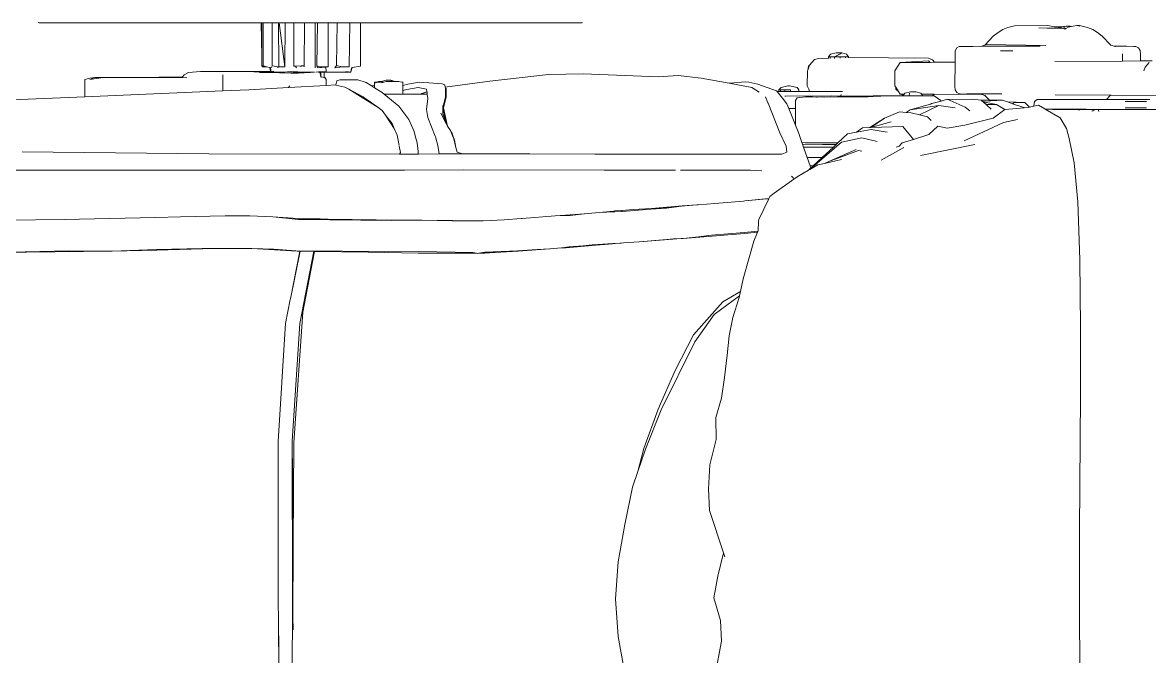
# Model space of a CAD drawing. Header units: metres. Extents: x 167 to 250, y 44 to 219.
# Drawn here: x 213.6885 to 214.1511, y 102.6591 to 102.9191 of the extents above; entities that cross this region are included whole.
import ezdxf

# ---------------------------------------------------------------- set-up
doc = ezdxf.new("R2010")
doc.units = ezdxf.units.M
doc.layers.add('muros', color=5, linetype='Continuous', lineweight=25)

# ---------------------------------------------------------------- blocks, each defined once
blk = doc.blocks.new('vrefrefrf')
at = {"color": 251, "lineweight": 5, "true_color": 0x636466}
for p, q in [((211.63647, 104.31991), (211.63647, 104.37923)), ((211.63057, 104.33661), (211.63044, 104.31286)), ((211.6161, 104.32518), (211.61607, 104.33011)), ((211.61167, 104.32501), (211.61067, 104.32441)), ((211.61167, 104.32501), (211.61346, 104.32522)), ((211.61346, 104.32522), (211.6161, 104.32518)), ((211.61615, 104.31771), (211.6161, 104.32518)), ((211.61677, 104.32881), (211.61877, 104.32711)), ((211.62027, 104.32661), (211.61877, 104.32711)), ((211.63227, 104.31088), (211.63227, 104.32911)), ((211.63307, 104.32771), (211.63307, 104.31881)), ((211.63577, 104.32771), (211.63577, 104.31881)), ((211.61002, 104.32245), (211.60987, 104.31931)), ((211.61002, 104.32245), (211.60989, 104.31537)), ((211.61002, 104.32245), (211.61005, 104.32327)), ((211.61005, 104.32327), (211.61067, 104.32441)), ((211.60987, 104.31931), (211.60989, 104.31537)), ((211.61307, 104.31771), (211.61615, 104.31771)), ((211.61634, 104.28919), (211.61615, 104.31771)), ((211.63647, 104.31991), (211.6362, 104.28501)), ((211.63647, 104.31991), (211.63647, 104.30738)), ((211.60575, 104.30916), (211.60939, 104.31266)), ((211.60986, 104.31398), (211.60939, 104.31266)), ((211.60939, 104.31266), (211.60958, 104.31284)), ((211.60987, 104.31402), (211.60986, 104.31398)), ((211.60989, 104.31537), (211.60987, 104.31426)), ((211.60987, 104.31426), (211.60989, 104.31416)), ((211.60989, 104.31411), (211.60987, 104.31408)), ((211.60987, 104.31402), (211.60987, 104.31408)), ((211.60989, 104.31416), (211.60989, 104.31411)), ((211.61002, 104.31464), (211.61002, 104.3146)), ((211.63044, 104.31286), (211.63032, 104.28946)), ((211.63044, 104.31286), (211.63054, 104.31253)), ((211.63054, 104.31253), (211.63227, 104.31088)), ((211.63227, 104.28181), (211.63227, 104.31088)), ((211.60294, 104.30514), (211.60416, 104.30718)), ((211.60416, 104.30718), (211.60575, 104.30916)), ((211.63647, 104.30738), (211.63732, 104.30772)), ((211.63647, 104.30738), (211.63647, 104.30602)), ((211.63699, 104.30516), (211.63647, 104.30602)), ((211.63647, 104.30602), (211.63647, 104.28831)), ((211.60207, 104.30296), (211.60127, 104.29961)), ((211.60294, 104.30514), (211.60207, 104.30296)), ((211.63699, 104.30516), (211.63712, 104.30477)), ((211.60127, 104.29851), (211.60127, 104.29961)), ((211.60127, 104.29961), (211.60159, 104.29956)), ((211.60127, 104.29961), (211.60158, 104.29934)), ((211.60147, 104.29691), (211.60127, 104.29851)), ((211.60147, 104.29691), (211.60163, 104.29625)), ((211.63682, 104.29939), (211.63693, 104.2994)), ((211.65877, 104.29736), (211.64857, 104.29526)), ((211.67517, 104.29896), (211.65877, 104.29736)), ((211.69947, 104.29976), (211.67517, 104.29896)), ((211.72767, 104.29996), (211.69947, 104.29976)), ((211.75617, 104.29996), (211.72767, 104.29996)), ((211.81307, 104.29966), (211.75617, 104.29996)), ((211.84157, 104.29966), (211.81307, 104.29966)), ((211.89857, 104.29976), (211.84157, 104.29966)), ((211.60163, 104.29625), (211.60147, 104.29571)), ((211.60147, 104.29571), (211.60147, 104.29391)), ((211.60147, 104.29391), (211.60207, 104.29151)), ((211.60147, 104.29391), (211.60187, 104.29191)), ((211.60163, 104.29625), (211.60197, 104.29491)), ((211.60187, 104.29191), (211.60207, 104.29091)), ((211.60187, 104.29191), (211.60187, 104.28891)), ((211.60197, 104.29491), (211.60256, 104.2939)), ((211.60207, 104.29301), (211.60256, 104.2939)), ((211.6027, 104.29367), (211.60207, 104.29301)), ((211.60237, 104.29211), (211.60277, 104.29351)), ((211.60237, 104.29069), (211.60237, 104.29211)), ((211.60256, 104.2939), (211.6027, 104.29367)), ((211.6027, 104.29367), (211.60277, 104.29351)), ((211.64447, 104.29416), (211.63997, 104.29156)), ((211.64857, 104.29526), (211.64447, 104.29416)), ((211.60187, 104.28891), (211.60127, 104.28628)), ((211.60207, 104.29091), (211.60237, 104.29069)), ((211.60237, 104.28601), (211.60237, 104.29069)), ((211.63634, 104.28526), (211.63997, 104.29156)), ((211.63634, 104.28526), (211.63647, 104.28831)), ((211.60127, 104.28628), (211.60145, 104.2723)), ((211.60227, 104.28261), (211.60237, 104.28601)), ((211.60927, 104.26031), (211.60956, 104.28545)), ((211.60987, 104.28311), (211.60987, 104.25921)), ((211.63467, 104.28236), (211.6362, 104.28501)), ((211.6362, 104.28501), (211.63634, 104.28526)), ((211.63307, 104.28071), (211.63227, 104.28181)), ((211.63307, 104.28071), (211.63497, 104.28041)), ((211.63357, 104.27661), (211.6355, 104.27859)), ((211.63508, 104.28047), (211.63467, 104.28236)), ((211.63497, 104.28041), (211.63508, 104.28047)), ((211.6355, 104.27859), (211.63508, 104.28047)), ((211.63557, 104.27826), (211.6355, 104.27859)), ((211.63574, 104.27638), (211.63557, 104.27826)), ((211.63357, 104.27661), (211.63326, 104.26934)), ((211.63367, 104.27211), (211.63357, 104.27661)), ((211.63567, 104.27626), (211.63403, 104.27155)), ((211.63567, 104.27626), (211.63574, 104.27638)), ((211.63647, 104.26836), (211.63574, 104.27638)), ((211.64187, 104.26766), (211.64067, 104.27366)), ((211.60145, 104.2723), (211.60212, 104.26951)), ((211.60212, 104.26951), (211.60295, 104.26745)), ((211.61191, 104.27159), (211.61179, 104.2664)), ((211.63326, 104.26934), (211.63257, 104.26736)), ((211.63403, 104.27155), (211.63326, 104.26934)), ((211.63403, 104.27155), (211.63367, 104.27211)), ((211.63437, 104.26476), (211.63651, 104.2683)), ((211.63647, 104.26836), (211.63651, 104.2683)), ((211.63651, 104.2683), (211.64007, 104.26346)), ((211.60295, 104.26745), (211.60415, 104.26545)), ((211.60575, 104.26345), (211.60415, 104.26545)), ((211.62988, 104.26705), (211.62989, 104.25597)), ((211.63257, 104.26736), (211.6325, 104.26189)), ((211.63257, 104.26736), (211.63287, 104.26256)), ((211.63322, 104.25919), (211.63437, 104.26476)), ((211.63437, 104.26476), (211.63437, 104.26066)), ((211.64187, 104.26766), (211.64957, 104.25116)), ((211.60939, 104.25998), (211.60575, 104.26345)), ((211.60927, 104.26031), (211.60939, 104.25998)), ((211.60939, 104.25998), (211.60989, 104.25857)), ((211.60989, 104.25857), (211.60987, 104.25921)), ((211.63015, 104.25884), (211.63004, 104.23859)), ((211.63007, 104.25861), (211.63015, 104.25884)), ((211.63015, 104.25884), (211.63053, 104.25992)), ((211.6325, 104.26189), (211.63053, 104.25992)), ((211.63053, 104.25992), (211.63067, 104.26031)), ((211.6325, 104.26189), (211.63244, 104.25705)), ((211.63295, 104.25884), (211.63257, 104.25836)), ((211.63287, 104.26256), (211.63295, 104.25884)), ((211.63322, 104.25919), (211.63295, 104.25884)), ((211.63467, 104.26076), (211.63322, 104.25919)), ((211.63437, 104.26066), (211.63322, 104.25919)), ((211.63467, 104.26076), (211.63637, 104.26256)), ((211.64307, 104.25156), (211.64007, 104.26346)), ((211.61005, 104.25483), (211.60989, 104.25857)), ((211.61005, 104.25483), (211.61004, 104.24999)), ((211.62989, 104.25597), (211.62989, 104.25544)), ((211.62989, 104.25544), (211.62989, 104.2524)), ((211.62992, 104.24958), (211.63007, 104.25861)), ((211.63217, 104.25426), (211.63244, 104.25705)), ((211.63227, 104.24626), (211.63217, 104.25426)), ((211.63244, 104.25705), (211.63257, 104.25836)), ((211.65567, 104.23286), (211.65107, 104.25576)), ((211.61004, 104.24999), (211.61001, 104.24958)), ((211.61007, 104.24911), (211.61001, 104.24958)), ((211.62987, 104.24911), (211.62992, 104.24958)), ((211.63217, 104.24416), (211.63547, 104.25166)), ((211.63547, 104.25166), (211.63707, 104.25366)), ((211.64307, 104.25156), (211.64427, 104.24406)), ((211.61067, 104.24811), (211.61007, 104.24911)), ((211.61179, 104.24749), (211.61067, 104.24811)), ((211.61179, 104.24749), (211.61662, 104.24743)), ((211.61662, 104.24743), (211.62679, 104.24731)), ((211.61667, 104.23874), (211.61662, 104.24743)), ((211.62679, 104.24731), (211.62827, 104.24751)), ((211.62927, 104.24811), (211.62827, 104.24751)), ((211.62987, 104.24911), (211.62927, 104.24811)), ((211.63227, 104.24626), (211.63217, 104.24416)), ((211.63477, 104.24066), (211.63577, 104.24746)), ((211.63077, 104.23864), (211.63272, 104.24147)), ((211.6329, 104.24157), (211.63217, 104.24416)), ((211.63272, 104.24147), (211.6329, 104.24157)), ((211.63385, 104.23818), (211.6329, 104.24157)), ((211.63657, 104.22856), (211.63477, 104.24066)), ((211.63477, 104.24066), (211.63869, 104.23253)), ((211.64347, 104.24016), (211.64427, 104.24406)), ((211.64347, 104.24016), (211.64697, 104.23646)), ((211.61487, 104.23621), (211.61468, 104.20271)), ((211.61487, 104.23621), (211.61567, 104.23791)), ((211.61567, 104.23791), (211.61667, 104.23874)), ((211.61607, 104.23621), (211.61669, 104.23691)), ((211.61677, 104.22441), (211.61607, 104.23621)), ((211.61669, 104.23691), (211.61667, 104.23874)), ((211.61677, 104.22441), (211.61669, 104.23691)), ((211.63004, 104.23823), (211.63002, 104.23336)), ((211.63004, 104.23859), (211.63076, 104.23791)), ((211.63004, 104.23859), (211.63004, 104.23823)), ((211.63004, 104.23823), (211.63076, 104.23791)), ((211.63074, 104.23389), (211.63076, 104.23791)), ((211.63076, 104.23791), (211.63077, 104.23864)), ((211.63387, 104.23756), (211.63385, 104.23818)), ((211.63415, 104.23713), (211.63385, 104.23818)), ((211.63415, 104.23713), (211.63387, 104.23756)), ((211.63657, 104.22856), (211.63415, 104.23713)), ((211.63947, 104.23586), (211.63869, 104.23253)), ((211.63947, 104.23586), (211.64107, 104.23736)), ((211.64898, 104.23001), (211.64697, 104.23646)), ((211.62967, 104.23311), (211.62907, 104.23101)), ((211.62907, 104.22871), (211.62907, 104.23101)), ((211.63002, 104.23336), (211.62967, 104.23311)), ((211.6307, 104.23386), (211.63002, 104.23336)), ((211.63074, 104.23389), (211.6307, 104.23386)), ((211.63071, 104.22814), (211.6307, 104.23386)), ((211.63869, 104.23253), (211.63787, 104.22906)), ((211.62907, 104.22871), (211.62967, 104.22631)), ((211.62967, 104.22831), (211.63071, 104.22814)), ((211.62967, 104.22631), (211.62998, 104.22608)), ((211.62998, 104.22608), (211.62996, 104.22498)), ((211.63054, 104.22567), (211.62996, 104.22498)), ((211.62998, 104.22608), (211.63054, 104.22567)), ((211.63054, 104.22567), (211.63067, 104.22558)), ((211.6307, 104.22555), (211.63071, 104.22814)), ((211.63657, 104.22856), (211.63765, 104.22692)), ((211.63765, 104.22692), (211.63737, 104.22416)), ((211.63787, 104.22906), (211.63765, 104.22692)), ((211.64898, 104.23001), (211.64357, 104.22546)), ((211.65047, 104.22526), (211.64898, 104.23001)), ((211.65767, 104.21636), (211.65237, 104.22596)), ((211.62027, 104.22211), (211.61677, 104.22441)), ((211.62027, 104.22211), (211.62647, 104.22211)), ((211.62647, 104.22211), (211.62715, 104.22255)), ((211.62715, 104.22255), (211.62888, 104.22369)), ((211.62797, 104.22261), (211.62715, 104.22255)), ((211.62888, 104.22369), (211.62797, 104.22261)), ((211.62888, 104.22369), (211.62997, 104.22441)), ((211.62996, 104.22498), (211.62997, 104.22441)), ((211.63067, 104.22558), (211.63067, 104.21861)), ((211.63067, 104.22558), (211.6307, 104.22555)), ((211.63067, 104.21861), (211.6307, 104.22555)), ((211.64007, 104.21776), (211.63737, 104.22416)), ((211.64357, 104.22546), (211.64404, 104.21211)), ((211.65047, 104.22526), (211.65177, 104.22396)), ((211.65227, 104.22276), (211.65177, 104.22396)), ((211.63089, 104.21629), (211.63067, 104.21861)), ((211.63067, 104.21861), (211.63067, 104.21301)), ((211.63106, 104.21302), (211.63089, 104.21629)), ((211.64007, 104.21776), (211.64404, 104.21211)), ((211.64406, 104.21165), (211.64007, 104.21776)), ((211.64157, 104.22066), (211.64404, 104.21211)), ((211.64597, 104.21886), (211.64487, 104.21216)), ((211.63067, 104.21301), (211.63084, 104.21002)), ((211.63106, 104.21302), (211.63097, 104.21302)), ((211.63117, 104.21091), (211.63106, 104.21302)), ((211.64404, 104.21211), (211.64406, 104.21165)), ((211.64406, 104.21165), (211.64417, 104.20856)), ((211.64487, 104.21216), (211.64598, 104.20607)), ((211.64987, 104.21476), (211.64827, 104.20836)), ((211.63084, 104.21002), (211.6308, 104.20235)), ((211.63084, 104.21002), (211.63097, 104.20791)), ((211.63086, 104.20268), (211.63097, 104.20791)), ((211.63117, 104.21091), (211.63117, 104.20261)), ((211.64598, 104.20607), (211.64417, 104.20856)), ((211.65017, 104.19976), (211.64827, 104.20836)), ((211.65367, 104.20696), (211.65387, 104.20836)), ((211.65367, 104.20696), (211.65817, 104.19446)), ((211.61437, 104.20271), (211.61327, 104.20191)), ((211.61437, 104.20141), (211.61437, 104.20271)), ((211.61468, 104.20271), (211.61437, 104.20271)), ((211.61477, 104.20271), (211.61468, 104.20271)), ((211.6308, 104.20235), (211.63079, 104.19941)), ((211.63086, 104.20268), (211.63117, 104.20261)), ((211.63086, 104.20268), (211.63086, 104.20108)), ((211.63117, 104.19811), (211.63117, 104.20261)), ((211.64598, 104.20607), (211.64667, 104.20226)), ((211.65047, 104.19819), (211.64667, 104.20226)), ((211.65817, 104.19446), (211.65317, 104.20596)), ((211.61327, 104.20191), (211.61267, 104.19991)), ((211.61437, 104.19681), (211.61267, 104.19991)), ((211.61267, 104.19991), (211.61327, 104.19911)), ((211.61267, 104.19991), (211.61267, 104.19751)), ((211.61327, 104.19511), (211.61267, 104.19751)), ((211.61437, 104.19681), (211.61327, 104.19911)), ((211.61437, 104.19921), (211.61437, 104.20141)), ((211.61437, 104.20141), (211.61485, 104.20141)), ((211.61437, 104.19681), (211.61437, 104.19921)), ((211.61494, 104.19921), (211.61437, 104.19921)), ((211.62897, 104.20021), (211.62897, 104.18647)), ((211.63079, 104.19941), (211.63017, 104.19961)), ((211.63079, 104.19941), (211.63076, 104.19554)), ((211.63079, 104.19941), (211.63086, 104.20108)), ((211.63117, 104.19811), (211.63121, 104.19277)), ((211.66163, 104.18644), (211.65017, 104.19976)), ((211.65107, 104.19754), (211.65047, 104.19819)), ((211.65047, 104.19819), (211.65047, 104.18619)), ((211.65108, 104.19573), (211.65107, 104.19754)), ((211.65204, 104.1965), (211.65107, 104.19754)), ((211.65904, 104.19266), (211.65747, 104.19976)), ((211.61437, 104.19431), (211.61327, 104.19511)), ((211.61437, 104.19501), (211.61437, 104.19681)), ((211.61437, 104.19681), (211.61503, 104.19681)), ((211.61437, 104.19431), (211.61437, 104.19501)), ((211.61437, 104.19501), (211.61507, 104.19501)), ((211.61496, 104.19431), (211.61437, 104.19431)), ((211.61496, 104.19431), (211.61517, 104.18951)), ((211.61505, 104.19431), (211.61496, 104.19431)), ((211.63076, 104.19554), (211.6308, 104.17638)), ((211.63076, 104.19554), (211.63084, 104.19536)), ((211.63119, 104.19191), (211.63121, 104.19277)), ((211.65108, 104.19573), (211.65107, 104.19178)), ((211.65217, 104.19251), (211.65204, 104.1965)), ((211.65217, 104.19637), (211.65204, 104.1965)), ((211.65217, 104.19637), (211.65217, 104.19251)), ((211.65661, 104.19161), (211.65217, 104.19637)), ((211.65817, 104.19446), (211.65904, 104.19266)), ((211.65967, 104.18986), (211.65904, 104.19266)), ((211.61517, 104.18951), (211.61547, 104.18841)), ((211.61787, 104.18631), (211.61547, 104.18841)), ((211.63117, 104.18761), (211.63124, 104.18929)), ((211.63119, 104.19191), (211.63124, 104.18961)), ((211.63124, 104.18936), (211.63124, 104.18961)), ((211.63124, 104.18936), (211.63124, 104.18929)), ((211.65099, 104.18344), (211.65107, 104.19178)), ((211.65217, 104.19251), (211.65217, 104.18385)), ((211.65661, 104.19161), (211.65663, 104.18542)), ((211.65992, 104.18807), (211.65661, 104.19161)), ((211.65967, 104.18986), (211.66163, 104.18644)), ((211.66006, 104.18661), (211.65992, 104.18807)), ((211.66095, 104.18697), (211.65992, 104.18807)), ((211.61997, 104.18561), (211.61787, 104.18631)), ((211.61827, 104.18591), (211.61787, 104.18631)), ((211.61997, 104.18561), (211.61827, 104.18591)), ((211.61997, 104.18561), (211.62027, 104.18551)), ((211.62657, 104.18531), (211.62027, 104.18551)), ((211.62797, 104.18601), (211.62657, 104.18531)), ((211.62877, 104.18631), (211.62797, 104.18601)), ((211.62897, 104.18647), (211.62877, 104.18631)), ((211.62897, 104.18191), (211.62897, 104.18647)), ((211.63118, 104.18716), (211.63117, 104.18761)), ((211.63118, 104.18716), (211.63117, 104.18653)), ((211.63117, 104.18461), (211.63117, 104.18653)), ((211.63157, 104.18114), (211.63117, 104.18461)), ((211.6503, 104.1832), (211.64647, 104.18186)), ((211.65046, 104.1845), (211.6503, 104.1832)), ((211.65099, 104.18344), (211.6503, 104.1832)), ((211.65047, 104.18619), (211.65046, 104.1845)), ((211.65217, 104.18385), (211.65099, 104.18344)), ((211.65663, 104.18542), (211.65217, 104.18385)), ((211.66006, 104.18661), (211.65663, 104.18542)), ((211.66017, 104.18666), (211.66006, 104.18661)), ((211.66095, 104.18697), (211.66017, 104.18666)), ((211.66193, 104.18593), (211.66095, 104.18697)), ((211.66163, 104.18644), (211.66193, 104.18593)), ((211.66193, 104.18593), (211.66467, 104.18116)), ((211.62717, 104.18111), (211.62657, 104.17801)), ((211.62827, 104.18191), (211.62717, 104.18111)), ((211.62827, 104.18191), (211.62897, 104.18191)), ((211.62827, 104.17601), (211.62827, 104.17841)), ((211.62827, 104.17841), (211.62897, 104.17841)), ((211.62897, 104.18191), (211.62897, 104.17841)), ((211.62897, 104.17841), (211.62897, 104.17601)), ((211.63267, 104.18051), (211.63157, 104.18114)), ((211.63267, 104.18051), (211.63601, 104.18049)), ((211.63601, 104.18049), (211.63603, 104.17765)), ((211.63601, 104.18049), (211.64296, 104.18044)), ((211.64296, 104.18044), (211.63603, 104.17765)), ((211.64647, 104.18186), (211.64296, 104.18044)), ((211.66507, 104.17956), (211.66441, 104.17883)), ((211.66569, 104.17972), (211.66467, 104.18116)), ((211.66507, 104.17956), (211.66569, 104.17972)), ((211.67157, 104.17146), (211.66569, 104.17972)), ((211.62657, 104.17801), (211.62657, 104.17731)), ((211.62657, 104.17731), (211.62717, 104.17441)), ((211.62717, 104.17441), (211.62827, 104.17351)), ((211.62827, 104.17421), (211.62827, 104.17601)), ((211.62827, 104.17601), (211.62897, 104.17601)), ((211.62827, 104.17351), (211.62827, 104.17421)), ((211.62897, 104.17421), (211.62827, 104.17421)), ((211.62897, 104.17421), (211.62897, 104.17601)), ((211.63172, 104.17498), (211.62897, 104.17278)), ((211.62897, 104.17351), (211.62897, 104.17421)), ((211.63081, 104.17601), (211.6308, 104.17638)), ((211.63407, 104.17686), (211.63172, 104.17498)), ((211.64627, 104.17396), (211.63384, 104.16905)), ((211.63603, 104.17765), (211.63407, 104.17686)), ((211.65187, 104.17656), (211.64627, 104.17396)), ((211.65427, 104.17686), (211.65187, 104.17656)), ((211.65517, 104.17476), (211.65427, 104.17686)), ((211.65517, 104.17476), (211.65517, 104.16743)), ((211.62857, 104.17246), (211.62587, 104.16466)), ((211.62897, 104.17351), (211.62827, 104.17351)), ((211.62897, 104.17278), (211.62857, 104.17246)), ((211.62897, 104.17351), (211.62897, 104.17278)), ((211.63361, 104.1689), (211.63378, 104.16901)), ((211.63378, 104.16901), (211.63384, 104.16905)), ((211.67297, 104.16966), (211.67157, 104.17146)), ((211.67376, 104.16928), (211.67297, 104.16966)), ((211.67477, 104.15921), (211.67376, 104.16928)), ((211.67382, 104.16925), (211.67376, 104.16928)), ((211.67382, 104.16925), (211.67407, 104.16691)), ((211.68257, 104.16506), (211.67382, 104.16925)), ((211.62497, 104.16086), (211.62587, 104.16466)), ((211.62925, 104.16522), (211.62727, 104.16221)), ((211.63361, 104.1689), (211.63107, 104.16796)), ((211.65513, 104.16732), (211.65517, 104.16743)), ((211.65513, 104.16732), (211.65517, 104.16206)), ((211.66187, 104.16156), (211.66215, 104.1664)), ((211.67407, 104.16691), (211.67477, 104.15921)), ((211.68257, 104.16506), (211.68334, 104.16501)), ((211.68334, 104.16501), (211.68737, 104.16476)), ((211.68737, 104.16476), (211.68742, 104.16474)), ((211.68797, 104.15901), (211.68742, 104.16474)), ((211.68742, 104.16474), (211.68792, 104.16454)), ((211.68792, 104.16454), (211.68847, 104.15911)), ((211.68792, 104.16454), (211.69167, 104.16306)), ((211.62487, 104.15956), (211.62497, 104.16086)), ((211.62547, 104.15296), (211.62487, 104.15956)), ((211.62548, 104.15269), (211.62727, 104.16221)), ((211.65517, 104.16206), (211.65517, 104.09626)), ((211.66187, 104.16156), (211.66187, 104.13231)), ((211.69167, 104.16306), (211.69907, 104.16086)), ((211.69907, 104.16086), (211.70747, 104.15846)), ((211.67481, 104.15872), (211.67477, 104.15921)), ((211.67481, 104.15872), (211.67587, 104.14661)), ((211.68907, 104.14521), (211.68797, 104.15901)), ((211.68847, 104.15911), (211.68957, 104.14551)), ((211.70747, 104.15846), (211.71266, 104.15739)), ((211.71266, 104.15739), (211.71707, 104.15001)), ((211.71266, 104.15739), (211.71448, 104.15702)), ((211.72237, 104.14641), (211.71448, 104.15702)), ((211.71448, 104.15702), (211.71527, 104.15686)), ((211.71527, 104.15686), (211.72357, 104.15416)), ((211.62327, 104.14091), (211.62548, 104.15269)), ((211.62547, 104.15296), (211.62548, 104.15269)), ((211.72357, 104.15416), (211.73127, 104.15266)), ((211.73127, 104.15266), (211.73947, 104.15176)), ((211.73947, 104.15176), (211.74877, 104.15066)), ((211.74877, 104.15066), (211.75747, 104.14946)), ((211.82226, 104.15029), (211.80457, 104.14436)), ((211.82397, 104.15086), (211.82226, 104.15029)), ((211.82226, 104.15029), (211.83197, 104.14796)), ((211.67587, 104.14661), (211.67637, 104.13971)), ((211.68957, 104.14551), (211.69047, 104.13331)), ((211.73087, 104.13771), (211.71707, 104.15001)), ((211.72237, 104.14641), (211.73377, 104.13831)), ((211.75747, 104.14946), (211.76547, 104.14706)), ((211.76547, 104.14706), (211.77477, 104.14726)), ((211.77477, 104.14726), (211.78537, 104.14456)), ((211.83197, 104.14796), (211.84107, 104.14626)), ((211.84107, 104.14626), (211.85067, 104.14896)), ((211.85067, 104.14896), (211.85927, 104.14946)), ((211.85927, 104.14946), (211.86897, 104.14756)), ((211.62214, 104.13127), (211.62327, 104.14091)), ((211.68977, 104.13981), (211.68907, 104.14521)), ((211.78537, 104.14456), (211.79537, 104.14396)), ((211.79537, 104.14396), (211.80457, 104.14436)), ((211.67637, 104.13971), (211.67642, 104.1391)), ((211.67687, 104.13291), (211.67642, 104.1391)), ((211.67642, 104.1391), (211.67697, 104.13261)), ((211.69047, 104.13331), (211.68977, 104.13981)), ((211.74587, 104.13001), (211.73087, 104.13771)), ((211.73377, 104.13831), (211.76237, 104.12411)), ((211.62277, 104.12281), (211.62214, 104.13127)), ((211.67787, 104.12011), (211.67687, 104.13291)), ((211.67697, 104.13261), (211.67777, 104.12631)), ((211.67697, 104.13261), (211.67817, 104.11981)), ((211.69047, 104.13331), (211.69053, 104.13246)), ((211.69053, 104.13246), (211.6919, 104.1149)), ((211.69067, 104.12921), (211.69053, 104.13246)), ((211.66187, 104.10026), (211.66187, 104.13016)), ((211.69087, 104.12651), (211.69067, 104.12921)), ((211.69087, 104.12651), (211.69187, 104.11491)), ((211.76207, 104.12281), (211.74587, 104.13001)), ((211.62277, 104.12281), (211.6215, 104.09138)), ((211.67777, 104.12631), (211.67817, 104.11981)), ((211.77857, 104.11691), (211.76207, 104.12281)), ((211.77877, 104.11751), (211.76237, 104.12411)), ((211.67837, 104.11241), (211.67787, 104.12011)), ((211.67817, 104.11981), (211.67913, 104.10775)), ((211.77877, 104.11751), (211.78822, 104.11429)), ((211.67876, 104.10776), (211.67837, 104.11241)), ((211.69187, 104.11491), (211.69237, 104.10831)), ((211.6919, 104.1149), (211.69237, 104.10831)), ((211.78822, 104.11429), (211.77857, 104.11691)), ((211.78822, 104.11429), (211.79467, 104.11211)), ((211.67876, 104.10776), (211.67873, 104.10777)), ((211.67874, 104.1076), (211.67876, 104.10776)), ((211.67914, 104.10757), (211.67874, 104.1076)), ((211.67897, 104.10471), (211.67874, 104.1076)), ((211.67876, 104.10776), (211.67913, 104.10775)), ((211.67913, 104.10775), (211.67914, 104.10757)), ((211.67914, 104.10757), (211.67937, 104.10471)), ((211.69237, 104.10831), (211.69243, 104.1074)), ((211.79467, 104.11211), (211.81037, 104.10891)), ((211.82597, 104.10611), (211.81037, 104.10891)), ((211.85727, 104.10611), (211.87287, 104.10891)), ((211.67901, 104.1042), (211.67897, 104.10471)), ((211.67957, 104.09811), (211.67901, 104.1042)), ((211.67937, 104.10471), (211.67938, 104.10421)), ((211.67938, 104.10421), (211.67957, 104.09811)), ((211.69243, 104.1074), (211.69248, 104.1074)), ((211.69243, 104.1074), (211.69253, 104.10673)), ((211.69247, 104.10674), (211.69243, 104.1074)), ((211.69253, 104.10673), (211.69247, 104.10674)), ((211.6926, 104.10484), (211.69247, 104.10674)), ((211.69253, 104.10673), (211.69267, 104.10484)), ((211.69267, 104.10381), (211.6926, 104.10484)), ((211.69267, 104.10484), (211.69276, 104.1037)), ((211.69297, 104.09761), (211.69267, 104.10381)), ((211.69276, 104.1037), (211.69346, 104.09521)), ((211.84157, 104.10491), (211.82597, 104.10611)), ((211.85727, 104.10611), (211.84157, 104.10491)), ((211.66187, 104.10026), (211.66167, 104.04136)), ((211.68017, 104.09201), (211.67957, 104.09811)), ((211.65497, 104.06906), (211.65517, 104.09626)), ((211.6932, 104.09521), (211.69297, 104.09761)), ((211.69346, 104.09521), (211.6932, 104.09521)), ((211.69321, 104.09516), (211.6932, 104.09521)), ((211.69321, 104.09516), (211.69346, 104.09516)), ((211.69357, 104.09141), (211.69321, 104.09516)), ((211.69346, 104.09521), (211.69346, 104.09516)), ((211.69346, 104.09516), (211.69436, 104.08409)), ((211.59997, 104.09116), (211.60007, 104.09086)), ((211.60007, 104.09086), (211.60007, 104.09046)), ((211.60007, 104.09046), (211.60017, 104.08986)), ((211.60007, 104.08656), (211.60007, 104.09046)), ((211.60017, 104.08986), (211.60017, 104.08306)), ((211.6215, 104.09138), (211.62177, 104.07691)), ((211.6802, 104.0919), (211.68017, 104.09201)), ((211.6802, 104.0919), (211.68087, 104.08591)), ((211.68057, 104.08601), (211.6802, 104.0919)), ((211.69436, 104.08409), (211.69357, 104.09141)), ((211.69357, 104.09141), (211.69397, 104.08541)), ((211.60007, 104.08656), (211.60017, 104.08306)), ((211.60007, 104.08656), (211.60007, 104.07846)), ((211.68097, 104.07971), (211.68057, 104.08601)), ((211.68087, 104.08591), (211.68107, 104.07961)), ((211.69445, 104.08256), (211.69397, 104.08541)), ((211.69436, 104.08409), (211.69439, 104.08383)), ((211.60017, 104.08306), (211.60017, 104.07896)), ((211.68206, 104.06585), (211.68097, 104.07971)), ((211.68107, 104.07961), (211.68206, 104.06585)), ((211.69439, 104.08379), (211.69439, 104.08383)), ((211.69445, 104.08256), (211.69439, 104.08379)), ((211.69449, 104.08234), (211.69445, 104.08256)), ((211.69449, 104.08234), (211.69484, 104.07745)), ((211.60017, 104.07896), (211.60007, 104.07846)), ((211.60007, 104.07496), (211.60007, 104.07846)), ((211.60007, 104.07216), (211.60007, 104.07496)), ((211.60007, 104.07496), (211.60017, 104.07286)), ((211.60017, 104.07286), (211.60017, 104.07896)), ((211.62177, 104.07691), (211.62457, 104.05231)), ((211.69507, 104.07211), (211.69484, 104.07745)), ((211.69484, 104.07745), (211.69577, 104.06421)), ((211.60007, 104.06996), (211.60007, 104.07216)), ((211.60017, 104.07186), (211.60007, 104.07216)), ((211.60007, 104.06996), (211.60012, 104.07104)), ((211.60008, 104.06953), (211.60007, 104.06996)), ((211.60012, 104.07104), (211.60014, 104.07179)), ((211.60017, 104.07086), (211.60012, 104.07104)), ((211.60014, 104.07179), (211.60017, 104.07186)), ((211.60016, 104.07248), (211.60017, 104.07286)), ((211.60016, 104.07248), (211.60017, 104.07186)), ((211.60017, 104.06936), (211.60017, 104.07086)), ((211.69567, 104.06381), (211.69507, 104.07211)), ((211.60007, 104.06916), (211.60008, 104.06933)), ((211.60007, 104.06916), (211.60013, 104.06929)), ((211.60008, 104.06907), (211.60007, 104.06916)), ((211.60007, 104.06896), (211.60008, 104.06907)), ((211.60009, 104.06869), (211.60007, 104.06896)), ((211.60007, 104.06486), (211.60009, 104.06869)), ((211.60008, 104.06933), (211.60008, 104.06953)), ((211.60009, 104.06869), (211.60017, 104.06606)), ((211.60017, 104.06936), (211.60013, 104.06929)), ((211.60017, 104.06846), (211.60013, 104.06929)), ((211.60017, 104.06606), (211.60017, 104.06846)), ((211.60017, 104.05696), (211.60017, 104.06606)), ((211.65497, 104.04076), (211.65497, 104.06906)), ((211.68207, 104.06541), (211.68206, 104.06585)), ((211.68267, 104.05831), (211.68207, 104.06541)), ((211.60007, 104.06486), (211.60007, 104.06006)), ((211.69627, 104.05011), (211.69567, 104.06381)), ((211.69625, 104.05688), (211.69567, 104.06381)), ((211.69577, 104.06421), (211.69625, 104.05688)), ((211.60007, 104.06006), (211.60017, 104.05696)), ((211.60007, 104.05016), (211.60007, 104.06006)), ((211.60017, 104.05516), (211.60017, 104.05696)), ((211.68267, 104.05831), (211.68307, 104.04941)), ((211.69625, 104.05688), (211.69627, 104.05653)), ((211.69627, 104.05011), (211.69627, 104.05653)), ((211.69627, 104.05653), (211.69668, 104.05022)), ((211.60007, 104.05016), (211.60017, 104.05356)), ((211.60017, 104.05436), (211.60015, 104.05392)), ((211.60015, 104.05392), (211.60017, 104.05356)), ((211.60017, 104.05494), (211.60017, 104.05516)), ((211.60017, 104.05436), (211.60017, 104.05494)), ((211.60017, 104.05356), (211.60017, 104.03636)), ((211.62713, 104.03355), (211.62457, 104.05231)), ((211.60007, 104.04206), (211.60007, 104.05016)), ((211.68287, 104.02371), (211.68307, 104.04941)), ((211.68307, 104.04941), (211.68307, 104.03651)), ((211.69668, 104.04763), (211.69627, 104.05011)), ((211.69637, 104.04521), (211.69668, 104.04669)), ((211.69668, 104.05022), (211.69668, 104.04763)), ((211.69677, 104.04711), (211.69668, 104.04763)), ((211.69668, 104.04669), (211.69677, 104.04711)), ((211.69668, 104.04669), (211.6967, 104.0222)), ((211.60007, 104.04206), (211.60017, 104.03636)), ((211.60007, 104.04206), (211.60007, 104.01986)), ((211.66187, 104.01646), (211.66167, 104.04136)), ((211.69598, 104.02255), (211.69637, 104.04521)), ((211.64564, 104.03591), (211.64771, 104.03676)), ((211.64647, 104.03651), (211.64771, 104.03692)), ((211.64771, 104.03692), (211.6493, 104.03744)), ((211.64771, 104.03676), (211.64817, 104.03696)), ((211.65241, 104.03807), (211.64817, 104.03696)), ((211.6493, 104.03744), (211.65241, 104.03807)), ((211.65427, 104.03856), (211.65241, 104.03807)), ((211.65497, 104.04076), (211.65427, 104.03856)), ((211.65497, 104.03826), (211.65497, 104.04076)), ((211.65497, 104.03826), (211.65503, 104.03105)), ((211.60017, 104.02796), (211.60017, 104.03636)), ((211.62567, 104.03226), (211.62537, 104.02866)), ((211.62567, 104.03226), (211.62607, 104.03336)), ((211.62607, 104.03336), (211.62713, 104.03355)), ((211.62713, 104.03355), (211.62767, 104.03366)), ((211.62767, 104.03391), (211.62994, 104.03393)), ((211.62767, 104.03366), (211.62767, 104.03391)), ((211.62994, 104.03366), (211.62767, 104.03366)), ((211.62994, 104.03393), (211.63107, 104.03394)), ((211.62994, 104.03366), (211.62994, 104.03393)), ((211.63107, 104.03366), (211.62994, 104.03366)), ((211.63107, 104.03394), (211.63577, 104.03281)), ((211.63577, 104.03256), (211.63107, 104.03366)), ((211.63477, 104.03256), (211.63577, 104.03256)), ((211.63577, 104.03281), (211.64339, 104.03457)), ((211.64257, 104.03406), (211.63577, 104.03256)), ((211.63577, 104.03256), (211.63827, 104.03256)), ((211.63797, 104.03166), (211.64257, 104.03406)), ((211.63827, 104.03256), (211.64257, 104.03406)), ((211.64257, 104.03406), (211.64339, 104.03457)), ((211.64339, 104.03457), (211.64527, 104.03576)), ((211.64527, 104.03576), (211.64564, 104.03591)), ((211.64564, 104.03591), (211.64647, 104.03651)), ((211.68307, 104.03651), (211.68287, 104.02371)), ((211.60007, 104.01986), (211.60017, 104.02796)), ((211.60017, 104.00856), (211.60017, 104.02796)), ((211.62497, 104.02256), (211.62537, 104.02866)), ((211.63977, 104.02626), (211.64763, 104.02936)), ((211.64763, 104.02936), (211.64787, 104.02946)), ((211.64787, 104.02946), (211.65147, 104.03046)), ((211.65147, 104.03046), (211.65503, 104.03105)), ((211.65503, 104.03105), (211.65511, 104.02233)), ((211.62497, 104.02256), (211.62587, 104.01786)), ((211.62717, 104.02216), (211.62787, 104.02576)), ((211.62787, 104.02576), (211.62902, 104.0259)), ((211.62902, 104.0259), (211.6291, 104.02591)), ((211.62902, 104.0259), (211.62977, 104.02376)), ((211.6291, 104.02591), (211.62997, 104.02603)), ((211.62977, 104.02401), (211.6291, 104.02591)), ((211.62998, 104.02353), (211.62977, 104.02401)), ((211.62977, 104.02376), (211.62998, 104.02328)), ((211.62997, 104.02603), (211.63177, 104.02626)), ((211.62998, 104.02353), (211.62997, 104.02603)), ((211.62998, 104.02328), (211.62998, 104.02353)), ((211.63002, 104.01571), (211.62998, 104.02328)), ((211.63177, 104.02626), (211.63647, 104.02566)), ((211.63647, 104.02566), (211.63977, 104.02626)), ((211.68277, 104.01461), (211.68287, 104.02361)), ((211.68287, 104.02361), (211.68287, 104.02371)), ((211.68287, 104.02361), (211.68302, 104.01093)), ((211.69608, 104.00977), (211.69598, 104.02255)), ((211.60007, 104.00326), (211.60007, 104.01986)), ((211.62587, 104.01786), (211.62641, 104.01571)), ((211.62807, 104.01746), (211.62717, 104.02216)), ((211.63507, 104.01406), (211.64057, 104.01826)), ((211.64057, 104.01826), (211.64567, 104.02046)), ((211.64748, 104.02095), (211.64567, 104.02046)), ((211.65047, 104.02176), (211.64748, 104.02095)), ((211.65401, 104.02221), (211.65047, 104.02176)), ((211.65047, 104.02176), (211.65147, 104.02196)), ((211.65401, 104.02221), (211.65147, 104.02196)), ((211.65437, 104.02226), (211.65401, 104.02221)), ((211.65437, 104.02226), (211.65473, 104.02224)), ((211.65511, 104.02233), (211.65473, 104.02224)), ((211.65511, 104.02229), (211.65473, 104.02224)), ((211.65511, 104.02233), (211.65511, 104.02229)), ((211.65511, 104.02229), (211.65517, 104.01516)), ((211.6967, 104.0222), (211.69624, 104.00126)), ((211.62467, 104.01411), (211.62497, 104.01531)), ((211.62467, 104.01261), (211.62467, 104.01411)), ((211.62497, 104.01571), (211.62497, 104.01531)), ((211.62641, 104.01571), (211.62497, 104.01571)), ((211.62844, 104.01571), (211.62641, 104.01571)), ((211.62844, 104.01571), (211.62807, 104.01746)), ((211.63002, 104.01571), (211.62844, 104.01571)), ((211.63005, 104.00789), (211.63002, 104.01571)), ((211.63507, 104.01406), (211.63005, 104.00789)), ((211.64437, 104.01216), (211.64717, 104.01336)), ((211.64717, 104.01336), (211.65152, 104.01419)), ((211.65185, 104.01425), (211.65447, 104.01476)), ((211.65447, 104.01476), (211.65517, 104.01437)), ((211.65517, 104.01437), (211.65507, 103.93446)), ((211.65517, 104.01516), (211.65517, 104.01437)), ((211.66187, 103.84436), (211.66187, 104.01646)), ((211.68277, 104.01461), (211.68234, 103.98442)), ((211.60017, 104.00856), (211.60013, 104.00045)), ((211.62467, 104.01261), (211.62417, 104.01001)), ((211.62467, 104.01261), (211.62417, 104.01071)), ((211.62417, 104.01071), (211.62417, 104.01001)), ((211.62417, 104.01001), (211.62417, 104.00871)), ((211.6247, 104.00666), (211.62417, 104.00871)), ((211.62467, 104.00881), (211.62467, 104.01261)), ((211.62467, 104.00881), (211.62497, 104.00786)), ((211.63687, 104.00706), (211.63878, 104.00854)), ((211.64437, 104.01216), (211.63878, 104.00854)), ((211.63878, 104.00854), (211.64227, 104.01126)), ((211.64227, 104.01126), (211.64437, 104.01216)), ((211.68302, 104.01093), (211.6828, 103.99821)), ((211.69602, 104.00148), (211.69608, 104.00977)), ((211.6247, 104.00666), (211.62467, 104.00651)), ((211.62467, 104.00551), (211.62467, 104.00651)), ((211.62487, 104.00632), (211.62467, 104.00551)), ((211.62505, 104.00474), (211.62467, 104.00551)), ((211.62477, 104.00641), (211.6247, 104.00666)), ((211.62487, 104.00632), (211.62477, 104.00641)), ((211.62497, 104.00671), (211.62487, 104.00632)), ((211.62497, 104.00781), (211.62497, 104.00786)), ((211.62497, 104.00671), (211.62497, 104.00781)), ((211.62497, 104.00781), (211.62527, 104.00691)), ((211.62497, 104.00671), (211.62497, 104.00531)), ((211.62527, 104.00431), (211.62497, 104.00531)), ((211.62505, 104.00474), (211.62497, 104.00391)), ((211.62497, 104.00391), (211.62654, 104.00391)), ((211.62527, 104.00431), (211.62505, 104.00474)), ((211.62735, 104.00391), (211.62623, 104.00217)), ((211.62654, 104.00391), (211.62637, 104.00266)), ((211.62654, 104.00391), (211.62735, 104.00391)), ((211.62937, 104.00706), (211.62735, 104.00391)), ((211.63005, 104.00789), (211.62937, 104.00706)), ((211.63326, 104.00206), (211.63565, 104.00536)), ((211.63565, 104.00536), (211.63355, 104.00203)), ((211.63565, 104.00536), (211.63687, 104.00706)), ((211.60007, 103.99802), (211.60007, 104.00326)), ((211.60007, 104.00326), (211.60013, 104.00045)), ((211.60013, 104.00045), (211.60015, 103.99802)), ((211.62507, 104.00036), (211.62407, 103.99686)), ((211.62623, 104.00217), (211.62507, 104.00036)), ((211.62637, 104.00266), (211.62623, 104.00217)), ((211.62798, 103.99317), (211.63117, 103.99916)), ((211.6317, 103.99909), (211.62798, 103.99317)), ((211.63117, 103.99916), (211.6317, 103.99989)), ((211.6317, 103.99989), (211.63326, 104.00206)), ((211.63355, 104.00203), (211.6317, 103.99909)), ((211.6317, 103.99909), (211.6317, 103.99989)), ((211.63326, 104.00206), (211.63355, 104.00203)), ((211.69569, 103.9795), (211.69602, 104.00148)), ((211.69624, 104.00126), (211.69592, 103.97878)), ((211.60007, 103.99802), (211.60015, 103.99802)), ((211.60007, 103.99355), (211.60007, 103.99802)), ((211.60015, 103.99802), (211.61824, 103.99807)), ((211.60015, 103.99802), (211.60017, 103.99656)), ((211.60017, 103.99656), (211.60016, 103.99583)), ((211.60016, 103.99583), (211.60016, 103.99579)), ((211.60016, 103.99579), (211.60016, 103.99536)), ((211.60016, 103.99536), (211.60016, 103.99528)), ((211.60016, 103.99528), (211.60017, 103.99466)), ((211.60017, 103.99436), (211.60016, 103.99414)), ((211.60016, 103.99414), (211.60017, 103.99386)), ((211.60017, 103.99462), (211.60017, 103.99466)), ((211.60017, 103.99462), (211.60017, 103.99456)), ((211.60017, 103.99456), (211.60017, 103.99436)), ((211.61891, 103.99449), (211.61824, 103.99807)), ((211.61891, 103.99449), (211.6207, 103.99392)), ((211.61897, 103.99421), (211.61891, 103.99449)), ((211.6207, 103.99392), (211.61897, 103.99421)), ((211.62407, 103.99686), (211.62407, 103.98936)), ((211.6828, 103.99821), (211.68234, 103.98442)), ((211.6828, 103.99821), (211.68253, 103.97207)), ((211.60007, 103.99355), (211.60016, 103.99355)), ((211.60007, 103.98826), (211.60007, 103.99355)), ((211.60007, 103.98826), (211.60017, 103.99306)), ((211.60017, 103.99358), (211.60016, 103.99355)), ((211.60016, 103.99355), (211.60017, 103.99346)), ((211.60016, 103.99355), (211.61857, 103.99321)), ((211.60017, 103.99386), (211.60017, 103.99358)), ((211.60017, 103.99346), (211.60017, 103.99334)), ((211.60017, 103.99334), (211.60017, 103.99326)), ((211.60017, 103.99326), (211.60017, 103.99306)), ((211.60017, 103.99306), (211.60017, 103.98826)), ((211.61797, 103.98801), (211.61851, 103.99028)), ((211.61851, 103.99028), (211.61857, 103.99051)), ((211.61851, 103.99028), (211.61897, 103.98718)), ((211.61857, 103.99051), (211.61857, 103.99321)), ((211.62077, 103.99061), (211.62051, 103.99284)), ((211.62077, 103.99391), (211.6207, 103.99392)), ((211.62077, 103.99061), (211.62077, 103.99391)), ((211.62077, 103.98271), (211.62077, 103.99061)), ((211.62437, 103.98806), (211.62407, 103.98936)), ((211.62618, 103.9877), (211.62707, 103.99146)), ((211.62707, 103.99146), (211.62798, 103.99317)), ((211.60004, 103.98449), (211.60007, 103.98586)), ((211.60007, 103.98586), (211.60007, 103.98826)), ((211.60007, 103.98826), (211.60017, 103.98826)), ((211.60017, 103.98826), (211.60014, 103.98449)), ((211.60017, 103.98826), (211.61797, 103.98801)), ((211.61897, 103.98718), (211.61797, 103.98801)), ((211.62617, 103.98766), (211.62437, 103.98806)), ((211.62618, 103.9877), (211.62617, 103.98766)), ((211.62617, 103.98766), (211.6264, 103.98364)), ((211.62624, 103.9877), (211.62618, 103.9877)), ((211.60004, 103.98449), (211.60014, 103.98449)), ((211.60004, 103.98449), (211.60007, 103.98004)), ((211.60007, 103.98004), (211.60013, 103.98004)), ((211.60007, 103.98004), (211.60007, 103.97901)), ((211.60014, 103.98449), (211.60013, 103.98004)), ((211.60013, 103.98004), (211.60017, 103.97901)), ((211.60013, 103.98004), (211.61817, 103.97971)), ((211.60014, 103.98449), (211.61857, 103.98441)), ((211.61817, 103.97971), (211.61857, 103.98091)), ((211.61817, 103.97971), (211.61897, 103.97991)), ((211.61857, 103.98441), (211.61857, 103.98091)), ((211.61857, 103.98441), (211.61865, 103.98351)), ((211.62052, 103.98364), (211.61865, 103.98351)), ((211.61865, 103.98351), (211.61897, 103.97991)), ((211.62052, 103.98364), (211.62071, 103.98043)), ((211.62071, 103.98043), (211.62077, 103.98057)), ((211.62071, 103.98043), (211.62077, 103.97941)), ((211.62302, 103.98271), (211.62077, 103.98271)), ((211.62077, 103.98271), (211.62077, 103.98141)), ((211.62077, 103.98141), (211.62261, 103.98141)), ((211.62077, 103.98057), (211.62077, 103.98141)), ((211.62077, 103.98057), (211.62092, 103.98092)), ((211.62133, 103.98107), (211.62092, 103.98092)), ((211.62261, 103.98141), (211.62133, 103.98107)), ((211.6228, 103.98146), (211.62261, 103.98141)), ((211.6228, 103.98146), (211.62302, 103.98271)), ((211.62306, 103.98152), (211.6228, 103.98146)), ((211.62302, 103.98271), (211.62307, 103.98299)), ((211.62347, 103.98334), (211.62307, 103.98299)), ((211.62387, 103.98363), (211.62347, 103.98334)), ((211.6264, 103.98364), (211.62387, 103.98363)), ((211.6264, 103.98364), (211.62726, 103.96786)), ((211.68217, 103.97191), (211.6823, 103.98103)), ((211.6823, 103.98103), (211.68234, 103.98442)), ((211.6823, 103.98103), (211.68253, 103.97207)), ((211.60007, 103.97449), (211.60007, 103.97901)), ((211.60017, 103.97901), (211.60007, 103.97901)), ((211.61897, 103.97901), (211.60017, 103.97901)), ((211.60017, 103.97901), (211.60017, 103.97449)), ((211.62077, 103.97926), (211.62077, 103.97941)), ((211.62077, 103.97721), (211.62077, 103.97867)), ((211.62077, 103.97721), (211.62097, 103.97721)), ((211.62077, 103.97511), (211.62077, 103.97721)), ((211.62122, 103.97188), (211.621, 103.97704)), ((211.69577, 103.97301), (211.69569, 103.9795)), ((211.69587, 103.97861), (211.69577, 103.97841)), ((211.72607, 103.97251), (211.69577, 103.97841)), ((211.69577, 103.97841), (211.69577, 103.97301)), ((211.72607, 103.97251), (211.69587, 103.97861)), ((211.69592, 103.97878), (211.72142, 103.97384)), ((211.60007, 103.9701), (211.60007, 103.97449)), ((211.60007, 103.97449), (211.60017, 103.97449)), ((211.61857, 103.97441), (211.60017, 103.97449)), ((211.60017, 103.97449), (211.60017, 103.9701)), ((211.61817, 103.97411), (211.61821, 103.97311)), ((211.61827, 103.97311), (211.61817, 103.97411)), ((211.61821, 103.97311), (211.61827, 103.97311)), ((211.61821, 103.97311), (211.61829, 103.9707)), ((211.61827, 103.97311), (211.61837, 103.97311)), ((211.61831, 103.97271), (211.61827, 103.97311)), ((211.61829, 103.9707), (211.61897, 103.9711)), ((211.61829, 103.9707), (211.61832, 103.97008)), ((211.62068, 103.96951), (211.62067, 103.97179)), ((211.62077, 103.97191), (211.62068, 103.96951)), ((211.6208, 103.97344), (211.62077, 103.97511)), ((211.62077, 103.97311), (211.6208, 103.97344)), ((211.62077, 103.97311), (211.62082, 103.97311)), ((211.62077, 103.97311), (211.62077, 103.97191)), ((211.62077, 103.97191), (211.62077, 103.96981)), ((211.62082, 103.97311), (211.6208, 103.97344)), ((211.62117, 103.96882), (211.62082, 103.97311)), ((211.62117, 103.96882), (211.62122, 103.97188)), ((211.68253, 103.97207), (211.68137, 103.96131)), ((211.68137, 103.96131), (211.68217, 103.97191)), ((211.69587, 103.97141), (211.69477, 103.95249)), ((211.69497, 103.96171), (211.69577, 103.97271)), ((211.69577, 103.97301), (211.69577, 103.97271)), ((211.69577, 103.97271), (211.71577, 103.96861)), ((211.71577, 103.96861), (211.69587, 103.97251)), ((211.69587, 103.97251), (211.69587, 103.97141)), ((211.72142, 103.97384), (211.77615, 103.97008)), ((211.77547, 103.96931), (211.72607, 103.97251)), ((211.60007, 103.9701), (211.60007, 103.96646)), ((211.60007, 103.9701), (211.60017, 103.9701)), ((211.60017, 103.96646), (211.60007, 103.96646)), ((211.60009, 103.9664), (211.60007, 103.96646)), ((211.60007, 103.96388), (211.60009, 103.96572)), ((211.60009, 103.96637), (211.60009, 103.9664)), ((211.60009, 103.96572), (211.60009, 103.96637)), ((211.61832, 103.97008), (211.60017, 103.9701)), ((211.60017, 103.9701), (211.60017, 103.96646)), ((211.61857, 103.96621), (211.60017, 103.96646)), ((211.60017, 103.96646), (211.60017, 103.9639)), ((211.60017, 103.9639), (211.61857, 103.96621)), ((211.61857, 103.96621), (211.61857, 103.96381)), ((211.62071, 103.96733), (211.62068, 103.96951)), ((211.62071, 103.96733), (211.62077, 103.96981)), ((211.62071, 103.96733), (211.62077, 103.96629)), ((211.62077, 103.96629), (211.62087, 103.96461)), ((211.62077, 103.96629), (211.62077, 103.96391)), ((211.62109, 103.96398), (211.62117, 103.96882)), ((211.62647, 103.96841), (211.62726, 103.96786)), ((211.62726, 103.96786), (211.62817, 103.95111)), ((211.71608, 103.96856), (211.71577, 103.96861)), ((211.71608, 103.96856), (211.72617, 103.96651)), ((211.72617, 103.96651), (211.75062, 103.96502)), ((211.81822, 103.96978), (211.77547, 103.96931)), ((211.84157, 103.96951), (211.77547, 103.96931)), ((211.77615, 103.97008), (211.81822, 103.96978)), ((211.82077, 103.96981), (211.81822, 103.96978)), ((211.82729, 103.96971), (211.82077, 103.96981)), ((211.82729, 103.96971), (211.8414, 103.96961)), ((211.84157, 103.96951), (211.82729, 103.96971)), ((211.8414, 103.96961), (211.84922, 103.96965)), ((211.84922, 103.96965), (211.84157, 103.96951)), ((211.90777, 103.96931), (211.84157, 103.96951)), ((211.85456, 103.96976), (211.84922, 103.96965)), ((211.60007, 103.96388), (211.60017, 103.9639)), ((211.60007, 103.96355), (211.60007, 103.96388)), ((211.60007, 103.96091), (211.60007, 103.96355)), ((211.60017, 103.96096), (211.60007, 103.96355)), ((211.60007, 103.96355), (211.60017, 103.96355)), ((211.60017, 103.96096), (211.60015, 103.96091)), ((211.60017, 103.9639), (211.60017, 103.96355)), ((211.60017, 103.96355), (211.61857, 103.96381)), ((211.60017, 103.96355), (211.60017, 103.96096)), ((211.6185, 103.96331), (211.61817, 103.96091)), ((211.61857, 103.96381), (211.6185, 103.96331)), ((211.6185, 103.96331), (211.61896, 103.96331)), ((211.62033, 103.96164), (211.62073, 103.9606)), ((211.62073, 103.9606), (211.62074, 103.96143)), ((211.62074, 103.96143), (211.62077, 103.96391)), ((211.62074, 103.96143), (211.62083, 103.96204)), ((211.6208, 103.96248), (211.62095, 103.96251)), ((211.62083, 103.96204), (211.6208, 103.96248)), ((211.62083, 103.96204), (211.62087, 103.96231)), ((211.62087, 103.96461), (211.62095, 103.96251)), ((211.62097, 103.96201), (211.62094, 103.96028)), ((211.62095, 103.96251), (211.62097, 103.96201)), ((211.62109, 103.96398), (211.62097, 103.96201)), ((211.68097, 103.95161), (211.68137, 103.96131)), ((211.68137, 103.96131), (211.68107, 103.95161)), ((211.69477, 103.95249), (211.69497, 103.96171)), ((211.75077, 103.96501), (211.75062, 103.96502)), ((211.75097, 103.965), (211.75077, 103.96501)), ((211.75097, 103.965), (211.77547, 103.96351)), ((211.77547, 103.96351), (211.84157, 103.96351)), ((211.84157, 103.96351), (211.85164, 103.96365)), ((211.85164, 103.96365), (211.86237, 103.96381)), ((211.87195, 103.96374), (211.85164, 103.96365)), ((211.86237, 103.96381), (211.87195, 103.96374)), ((211.60007, 103.95721), (211.60006, 103.95661)), ((211.60006, 103.95661), (211.60016, 103.95661)), ((211.60006, 103.95661), (211.60007, 103.95628)), ((211.60015, 103.96091), (211.60007, 103.96091)), ((211.60007, 103.95726), (211.60007, 103.96091)), ((211.60007, 103.95726), (211.60007, 103.95721)), ((211.60007, 103.95721), (211.60017, 103.95721)), ((211.60007, 103.95076), (211.60007, 103.95628)), ((211.60007, 103.95628), (211.60017, 103.95628)), ((211.60007, 103.95076), (211.60017, 103.95628)), ((211.61817, 103.96091), (211.60015, 103.96091)), ((211.60015, 103.96091), (211.60017, 103.95926)), ((211.60016, 103.95661), (211.60017, 103.95721)), ((211.60016, 103.95661), (211.61427, 103.95661)), ((211.60017, 103.95628), (211.60016, 103.95661)), ((211.60017, 103.95926), (211.60017, 103.95736)), ((211.60017, 103.95721), (211.60017, 103.95736)), ((211.60017, 103.95721), (211.61817, 103.95721)), ((211.60017, 103.95628), (211.61427, 103.95661)), ((211.60017, 103.92596), (211.60017, 103.95628)), ((211.61427, 103.95661), (211.61817, 103.95661)), ((211.61817, 103.95721), (211.61857, 103.95876)), ((211.61817, 103.9567), (211.61817, 103.95721)), ((211.61817, 103.9567), (211.61857, 103.95671)), ((211.61817, 103.95661), (211.61817, 103.9567)), ((211.61897, 103.96031), (211.61857, 103.96081)), ((211.61857, 103.95876), (211.61888, 103.95996)), ((211.61857, 103.95876), (211.61857, 103.95671)), ((211.61888, 103.95996), (211.61897, 103.96031)), ((211.62037, 103.96022), (211.61888, 103.95996)), ((211.61897, 103.96031), (211.62073, 103.9606)), ((211.62037, 103.96022), (211.62061, 103.96046)), ((211.62057, 103.96021), (211.62061, 103.96046)), ((211.62057, 103.95121), (211.62057, 103.96021)), ((211.62061, 103.96046), (211.62073, 103.9606)), ((211.62077, 103.95991), (211.62081, 103.96026)), ((211.62078, 103.96025), (211.62077, 103.95991)), ((211.6208, 103.95987), (211.62077, 103.95991)), ((211.6208, 103.95644), (211.62077, 103.95621)), ((211.62079, 103.95614), (211.62077, 103.95621)), ((211.6208, 103.95644), (211.62094, 103.95967)), ((211.62095, 103.95758), (211.6208, 103.95644)), ((211.62095, 103.95758), (211.62091, 103.95571)), ((211.62094, 103.96028), (211.62096, 103.96013)), ((211.62094, 103.95967), (211.62096, 103.96004)), ((211.62094, 103.95967), (211.62099, 103.95969)), ((211.62099, 103.95956), (211.62094, 103.95967)), ((211.62099, 103.95956), (211.62095, 103.95758)), ((211.62096, 103.96004), (211.62096, 103.96013)), ((211.62066, 103.95323), (211.62057, 103.95121)), ((211.62066, 103.95326), (211.62079, 103.95614)), ((211.62066, 103.95323), (211.62066, 103.95326)), ((211.68107, 103.94659), (211.68097, 103.95161)), ((211.68107, 103.95161), (211.68107, 103.94659)), ((211.69473, 103.95055), (211.69477, 103.95228)), ((211.69477, 103.95228), (211.69477, 103.95249)), ((211.69477, 103.95228), (211.69487, 103.93171)), ((211.60007, 103.95076), (211.60007, 103.93416)), ((211.62058, 103.95115), (211.62057, 103.95121)), ((211.62057, 103.95082), (211.62058, 103.95115)), ((211.62057, 103.95082), (211.62057, 103.93095)), ((211.62817, 103.95111), (211.62863, 103.94031)), ((211.69477, 103.93161), (211.69473, 103.95055)), ((211.68107, 103.94659), (211.68107, 103.94131)), ((211.62187, 103.94031), (211.62863, 103.94031)), ((211.62863, 103.94031), (211.63113, 103.88239)), ((211.68107, 103.94131), (211.68145, 103.92253)), ((211.60007, 103.93416), (211.60009, 103.93248)), ((211.65507, 103.93446), (211.65417, 103.85606)), ((211.60007, 103.92906), (211.60009, 103.93248)), ((211.60007, 103.92906), (211.60007, 103.91196)), ((211.60009, 103.93248), (211.60017, 103.92596)), ((211.62057, 103.93095), (211.62087, 103.92581)), ((211.69517, 103.91251), (211.69477, 103.93161)), ((211.69487, 103.93171), (211.69537, 103.91261)), ((211.60017, 103.92596), (211.60017, 103.91766)), ((211.62087, 103.92581), (211.62187, 103.92411)), ((211.62279, 103.92329), (211.62187, 103.92411)), ((211.62279, 103.92329), (211.62307, 103.90341)), ((211.62307, 103.91462), (211.6232, 103.92523)), ((211.68177, 103.91201), (211.68145, 103.92253)), ((211.60007, 103.91196), (211.60017, 103.91766)), ((211.60017, 103.90446), (211.60017, 103.91766)), ((211.62307, 103.91462), (211.62307, 103.90341)), ((211.60007, 103.91196), (211.60007, 103.90386)), ((211.68257, 103.87371), (211.68177, 103.91201)), ((211.69577, 103.89381), (211.69517, 103.91251)), ((211.69537, 103.91261), (211.69577, 103.89381)), ((211.60017, 103.90446), (211.60014, 103.90081)), ((211.60007, 103.89946), (211.60007, 103.90386)), ((211.60007, 103.90386), (211.60014, 103.90081)), ((211.60007, 103.89946), (211.60014, 103.90081)), ((211.60014, 103.90081), (211.60017, 103.90046)), ((211.60017, 103.89966), (211.60016, 103.89916)), ((211.60017, 103.90046), (211.60017, 103.89966)), ((211.62307, 103.89003), (211.62307, 103.90341)), ((211.60007, 103.89386), (211.60007, 103.89946)), ((211.60017, 103.89696), (211.60007, 103.89386)), ((211.60016, 103.89916), (211.60017, 103.89886)), ((211.60017, 103.89886), (211.60017, 103.89696)), ((211.60017, 103.89696), (211.60017, 103.89016)), ((211.60007, 103.89386), (211.60007, 103.88506)), ((211.60007, 103.88506), (211.60017, 103.89016)), ((211.60017, 103.89016), (211.60017, 103.88556)), ((211.62307, 103.89003), (211.62307, 103.88661)), ((211.62387, 103.88445), (211.62307, 103.89003)), ((211.6957, 103.8757), (211.69577, 103.89381)), ((211.69577, 103.89381), (211.69667, 103.83011)), ((211.60015, 103.88468), (211.60017, 103.88556)), ((211.62325, 103.88442), (211.62307, 103.88661)), ((211.62387, 103.88445), (211.62307, 103.88661)), ((211.60007, 103.88506), (211.60007, 103.88483)), ((211.60007, 103.88483), (211.60015, 103.88468)), ((211.60007, 103.88483), (211.60008, 103.88468)), ((211.60008, 103.88468), (211.60007, 103.88406)), ((211.60007, 103.88406), (211.60013, 103.88266)), ((211.60007, 103.88186), (211.60007, 103.88406)), ((211.60017, 103.88216), (211.60007, 103.88186)), ((211.60007, 103.88166), (211.60007, 103.88186)), ((211.60011, 103.87909), (211.60007, 103.88166)), ((211.60011, 103.87909), (211.60017, 103.88116)), ((211.60013, 103.88266), (211.60017, 103.88316)), ((211.60014, 103.88222), (211.60013, 103.88266)), ((211.60017, 103.88216), (211.60014, 103.88222)), ((211.60015, 103.88468), (211.60017, 103.88466)), ((211.60016, 103.8816), (211.60017, 103.88216)), ((211.60017, 103.88116), (211.60016, 103.8816)), ((211.60017, 103.88466), (211.60017, 103.88316)), ((211.60017, 103.87496), (211.60017, 103.88116)), ((211.62325, 103.88442), (211.62387, 103.88234)), ((211.63113, 103.88239), (211.62387, 103.88234)), ((211.63113, 103.88239), (211.63245, 103.85181)), ((211.60007, 103.87896), (211.60011, 103.87909)), ((211.6001, 103.87862), (211.60007, 103.87896)), ((211.60007, 103.87846), (211.6001, 103.87862)), ((211.60007, 103.87556), (211.60007, 103.87846)), ((211.60007, 103.87556), (211.60017, 103.87496)), ((211.60007, 103.86746), (211.60007, 103.87556)), ((211.60017, 103.87096), (211.60017, 103.87496)), ((211.68257, 103.87371), (211.68277, 103.84981)), ((211.69627, 103.85121), (211.6957, 103.8757)), ((211.60007, 103.86746), (211.60017, 103.87096)), ((211.60007, 103.86746), (211.60007, 103.86356)), ((211.60017, 103.87096), (211.60017, 103.86416)), ((211.60007, 103.86316), (211.59997, 103.86286)), ((211.60017, 103.86416), (211.60007, 103.86356)), ((211.60007, 103.86316), (211.60007, 103.86356))]:
    blk.add_line(p, q, dxfattribs=at)

msp = doc.modelspace()

# ---------------------------------------------------------------- block references
at = {"layer": 'muros', "color": 114, "true_color": 0x139b48, "xscale": 0.9787065335983018, "yscale": 0.9787065335983018, "zscale": 0.9787065335983018, "rotation": 270}
msp.add_blockref('vrefrefrf', (112.04372, 310.01346), dxfattribs=at)

doc.saveas('drawing.dxf')
